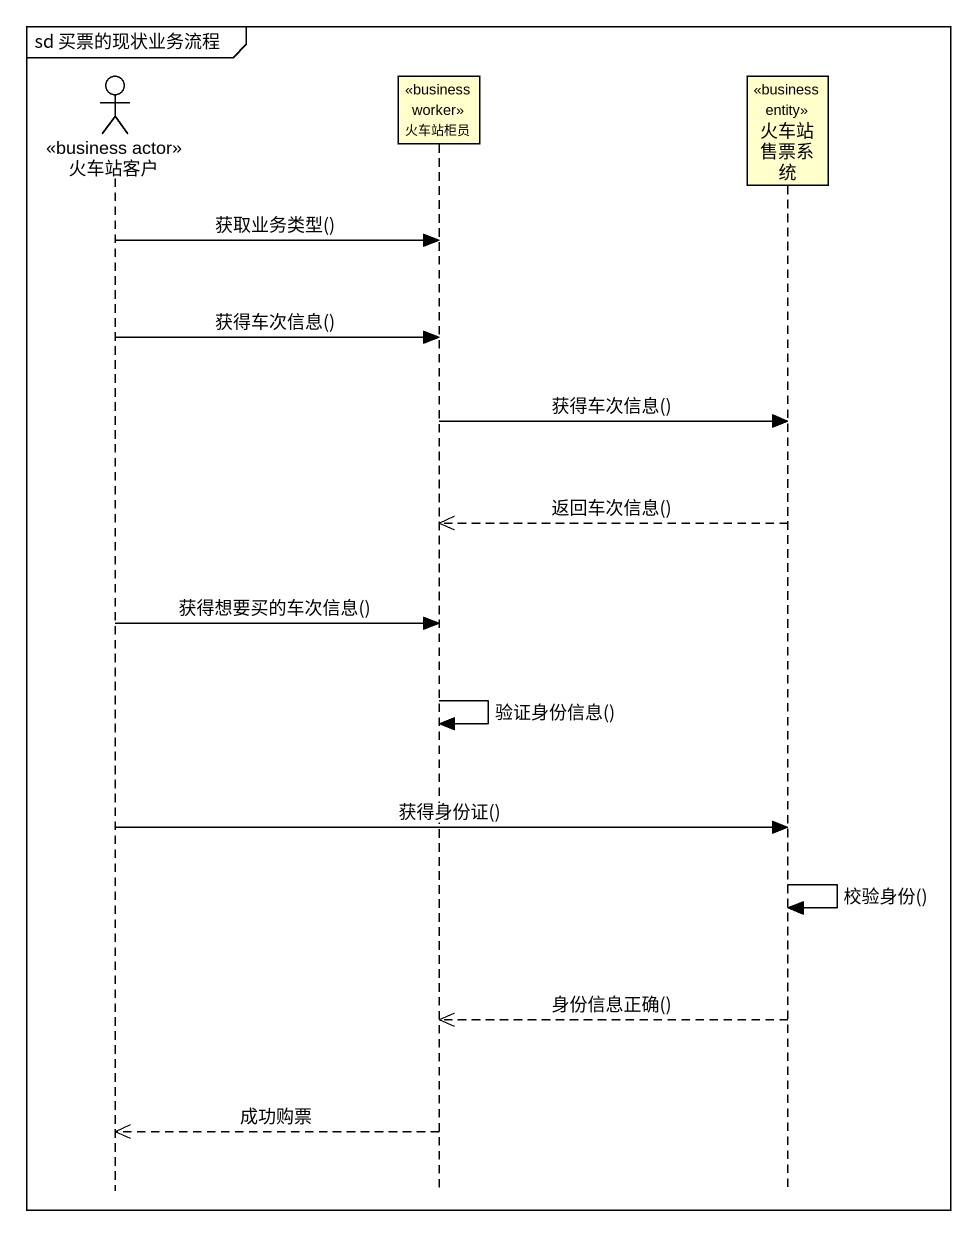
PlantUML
@startuml
mainframe sd 买票的现状业务流程
hide footbox
actor 火车站客户 <<business actor>>
participant 火车站柜员 <<business worker>>
participant 火车站售票系统 <<business entity>>

火车站客户 -> 火车站柜员 : 获取业务类型()
火车站客户 -> 火车站柜员 : 获得车次信息()
火车站柜员 -> 火车站售票系统 : 获得车次信息()
火车站售票系统 -->> 火车站柜员 : 返回车次信息()
火车站客户 -> 火车站柜员 : 获得想要买的车次信息()
火车站柜员 -> 火车站柜员 : 验证身份信息()
火车站客户 -> 火车站售票系统 : 获得身份证()
火车站售票系统 -> 火车站售票系统 : 校验身份()
火车站售票系统 -->> 火车站柜员 : 身份信息正确()
火车站柜员 -->> 火车站客户 : 成功购票
@enduml
